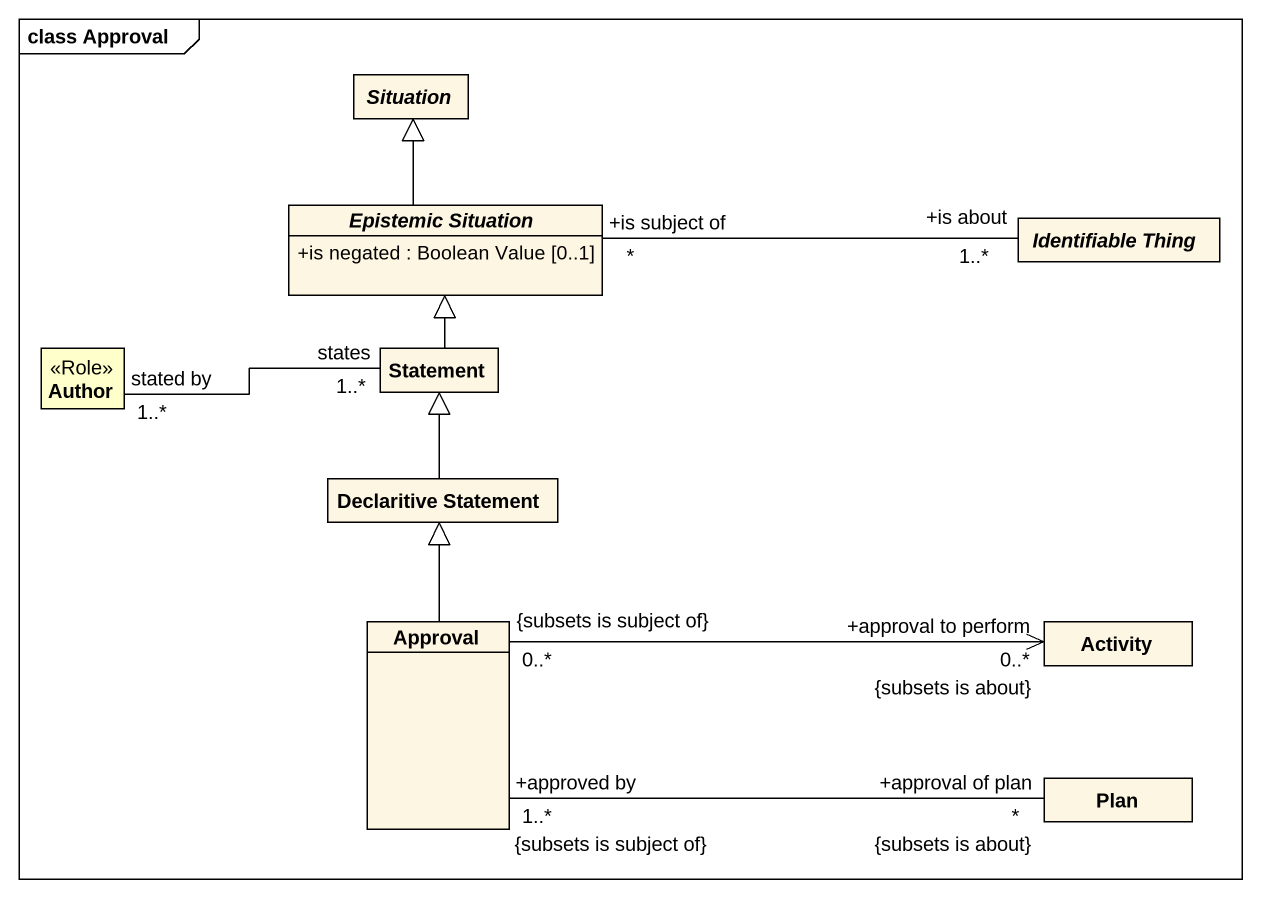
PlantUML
@startuml
mainframe class Approval
hide circle
hide empty members
skinparam classAttributeIconSize 0
abstract class Situation
abstract class "Epistemic Situation" as Epistemic_Situation {
  +is negated : Boolean Value [0..1]
}
abstract class "Identifiable Thing" as Identifiable_Thing
class Author <<Role>> #FFFFCC
class Statement
class "Declaritive Statement" as Declaritive_Statement
class Approval
class Activity
class Plan
Epistemic_Situation -up-|> Situation
Epistemic_Situation "+is subject of\n*" -right- "+is about\n1..*" Identifiable_Thing
Author "stated by\n1..*" -right- "states\n1..*" Statement
Statement -up-|> Epistemic_Situation
Declaritive_Statement -up-|> Statement
Approval -up-|> Declaritive_Statement
Approval "0..*\n{subsets is subject of}" -right-> "0..*\n+approval to perform\n{subsets is about}" Activity
Approval "1..*\n{subsets is subject of}\n+approved by" -right- "*\n+approval of plan\n{subsets is about}" Plan
@enduml
